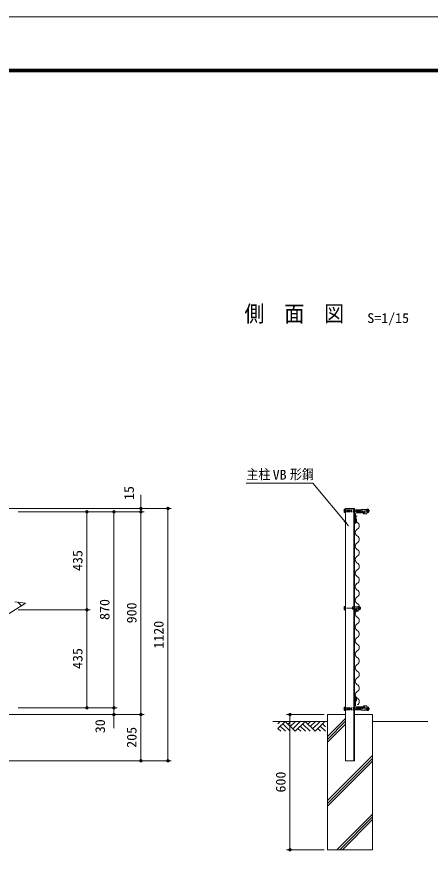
# Model space of a CAD drawing. Units: millimetres at full size. Extents: x -4455 to 4455, y -3150 to 3150.
# Drawn here: x -1090 to 747, y -559 to 3150 of the extents above; entities that cross this region are included whole.
import ezdxf
from ezdxf.enums import TextEntityAlignment as Align

# ---------------------------------------------------------------- set-up
doc = ezdxf.new("R2010")
doc.units = ezdxf.units.MM
doc.header["$LTSCALE"] = 20
for name, pattern in [('USER1', [2, 1.25, -0.25, 0.25, -0.25]), ('USER2', [4.7625, 3.175, -1.5875]), ('USER3', [0.375, 0.25, -0.125])]:
    doc.linetypes.add(name, pattern=pattern)
for name, color, linetype, lineweight in [('0-0_6文字', 3, 'Continuous', 18), ('0-1_4基礎', 4, 'Continuous', 18), ('0-2_5寸法', 1, 'Continuous', 18), ('0-3_SUNPOU', 1, 'Continuous', 18), ('0-4_1部材', 3, 'Continuous', 18), ('0-8_8部品', 3, 'Continuous', 18), ('0-A_2網', 4, 'Continuous', 18), ('0-C_GL', 7, 'Continuous', 18), ('0-D_0', 3, 'Continuous', 18), ('0-F_D-TTL', 7, 'Continuous', 18)]:
    doc.layers.add(name, color=color, linetype=linetype, lineweight=lineweight)
doc.styles.add('ＭＳ ゴシック', font='')
doc.styles.get('ＭＳ ゴシック').set_extended_font_data('MS Gothic')

# ---------------------------------------------------------------- blocks, each defined once
blk = doc.blocks.new('M1')
at = {"layer": '0-3_SUNPOU'}
blk.add_line((-5, 0), (-38.58, 0), dxfattribs=at)
for points in [[(0, 0), (-5, 0), (-4.96, 0.63)], [(0, 0), (-4.96, -0.63), (-5, 0)], [(0, 0), (-4.96, 0.63), (-4.84, 1.24)], [(0, 0), (-4.84, -1.24), (-4.96, -0.63)], [(0, 0), (-4.84, 1.24), (-4.65, 1.84)], [(0, 0), (-4.65, -1.84), (-4.84, -1.24)], [(0, 0), (-4.65, 1.84), (-4.38, 2.41)], [(0, 0), (-4.38, -2.41), (-4.65, -1.84)], [(0, 0), (-4.38, 2.41), (-4.05, 2.94)], [(0, 0), (-4.05, -2.94), (-4.38, -2.41)], [(0, 0), (-4.05, 2.94), (-3.64, 3.42)], [(0, 0), (-3.64, -3.42), (-4.05, -2.94)], [(0, 0), (-3.64, 3.42), (-3.19, 3.85)], [(0, 0), (-3.19, -3.85), (-3.64, -3.42)], [(0, 0), (-3.19, 3.85), (-2.68, 4.22)], [(0, 0), (-2.68, -4.22), (-3.19, -3.85)], [(0, 0), (-2.68, 4.22), (-2.13, 4.52)], [(0, 0), (-2.13, -4.52), (-2.68, -4.22)], [(0, 0), (-2.13, 4.52), (-1.55, 4.76)], [(0, 0), (-1.55, -4.76), (-2.13, -4.52)], [(0, 0), (-1.55, 4.76), (-0.94, 4.91)], [(0, 0), (-0.94, -4.91), (-1.55, -4.76)], [(0, 0), (-0.94, 4.91), (-0.31, 4.99)], [(0, 0), (-0.31, -4.99), (-0.94, -4.91)], [(0, 0), (-0.31, 4.99), (0.31, 4.99)], [(0, 0), (0.31, -4.99), (-0.31, -4.99)], [(0, 0), (0.31, 4.99), (0.94, 4.91)], [(0, 0), (0.94, 4.91), (1.55, 4.76)], [(0, 0), (1.55, 4.76), (2.13, 4.52)], [(0, 0), (2.13, 4.52), (2.68, 4.22)], [(0, 0), (2.68, 4.22), (3.19, 3.85)], [(0, 0), (3.19, 3.85), (3.64, 3.42)], [(0, 0), (3.64, 3.42), (4.05, 2.94)], [(0, 0), (4.05, 2.94), (4.38, 2.41)], [(0, 0), (4.38, 2.41), (4.65, 1.84)], [(0, 0), (4.65, 1.84), (4.84, 1.24)], [(0, 0), (4.84, 1.24), (4.96, 0.63)], [(0, 0), (4.96, 0.63), (5, 0)], [(0, 0), (0.94, -4.91), (0.31, -4.99)], [(0, 0), (1.55, -4.76), (0.94, -4.91)], [(0, 0), (2.13, -4.52), (1.55, -4.76)], [(0, 0), (2.68, -4.22), (2.13, -4.52)], [(0, 0), (3.19, -3.85), (2.68, -4.22)], [(0, 0), (3.64, -3.42), (3.19, -3.85)], [(0, 0), (4.05, -2.94), (3.64, -3.42)], [(0, 0), (4.38, -2.41), (4.05, -2.94)], [(0, 0), (4.65, -1.84), (4.38, -2.41)], [(0, 0), (4.84, -1.24), (4.65, -1.84)], [(0, 0), (4.96, -0.63), (4.84, -1.24)], [(0, 0), (5, 0), (4.96, -0.63)]]:
    blk.add_solid(points, dxfattribs=at)
blk = doc.blocks.new('GL-マーク')
at = {"layer": '0-D_0', "color": 1}
for p, q in [((-278.75, -14.14), (-264.61, 0)), ((-278.75, -42.43), (-236.32, 0)), ((-236.32, 0), (-177.24, -59.08)), ((-203.01, 0), (-219.67, -16.66)), ((-174.73, 0), (-205.53, -30.8)), ((-146.45, 0), (-191.38, -44.94)), ((-118.16, 0), (-177.24, -59.08)), ((-118.16, 0), (-59.08, -59.08)), ((-84.85, 0), (-101.51, -16.65)), ((-56.57, 0), (-87.36, -30.8)), ((-28.28, 0), (-73.22, -44.94)), ((0, 0), (-59.08, -59.08)), ((-278.75, -42.43), (-262.09, -59.08)), ((-264.61, -28.28), (-233.81, -59.08)), ((-250.46, -14.14), (-205.53, -59.08)), ((-160.59, -42.43), (-143.93, -59.08)), ((-146.44, -28.28), (-115.65, -59.08)), ((-132.3, -14.14), (-87.37, -59.08)), ((-25.77, -59.08), (-42.43, -42.43)), ((2.51, -59.08), (-28.28, -28.28)), ((3.33, -31.61), (-14.14, -14.14))]:
    blk.add_line(p, q, dxfattribs=at)

msp = doc.modelspace()

# ---------------------------------------------------------------- linework, layer by layer
at = {"layer": '0-0_6文字', "color": 7}
msp.add_lwpolyline([(-71.22, 1080.43), (225.35, 1080.43), (383.56, 890.4)], dxfattribs=at)
msp.add_solid([(384.83, 888.86), (361.64, 908.58), (369.64, 915.25)], dxfattribs=at)
at = {"layer": '0-1_4基礎', "color": 7}
for p, q in [((290.52, 52.68), (370.52, 52.68)), ((290.52, 52.68), (290.52, -547.32)), ((410.52, 52.68), (490.52, 52.68)), ((490.52, 52.68), (490.52, -547.32)), ((290.52, -547.32), (490.52, -547.32))]:
    msp.add_line(p, q, dxfattribs=at)
at = {"layer": '0-1_4基礎'}
for p, q in [((290.52, -44.81), (370.52, 35.19)), ((290.52, -57.31), (370.52, 22.69)), ((290.52, -69.81), (370.52, 10.19)), ((290.52, -329.4), (490.52, -129.4)), ((290.52, -341.9), (490.52, -141.9)), ((290.52, -354.4), (490.52, -154.4)), ((331.92, -547.32), (490.52, -388.71)), ((344.42, -547.32), (490.52, -401.21)), ((356.92, -547.32), (490.52, -413.71))]:
    msp.add_line(p, q, dxfattribs=at)
at = {"layer": '0-2_5寸法'}
for p, q in [((-538.68, 997.68), (-538.68, 1027.68)), ((-1461.62, 967.68), (-523.68, 967.68)), ((-1083.31, 967.68), (-403.68, 967.68)), ((-538.68, 952.68), (-538.68, 967.68)), ((-418.68, -152.32), (-418.68, 967.68)), ((-1083.31, 952.68), (-763.68, 952.68)), ((-1083.31, 952.68), (-523.68, 952.68)), ((-1083.31, 952.68), (-643.68, 952.68)), ((-1083.31, 952.68), (-523.68, 952.68)), ((-778.68, 517.68), (-778.68, 952.68)), ((-658.68, 952.68), (-658.68, 82.68)), ((-538.68, 952.68), (-538.68, 52.68)), ((-538.68, 922.68), (-538.68, 892.68)), ((-1083.31, 517.68), (-763.68, 517.68)), ((-1083.31, 517.68), (-763.68, 517.68)), ((-778.68, 517.68), (-778.68, 82.68)), ((-658.68, 112.68), (-658.68, 142.68)), ((-1083.31, 82.68), (-643.68, 82.68)), ((-1083.31, 82.68), (-763.68, 82.68)), ((-1083.31, 82.68), (-643.68, 82.68)), ((-658.68, 52.68), (-658.68, 82.68)), ((-1410.35, 52.68), (-523.68, 52.68)), ((-1083.31, 52.68), (-643.68, 52.68)), ((-1083.31, 52.68), (-523.68, 52.68)), ((-538.68, 52.68), (-538.68, -152.32)), ((275.52, 52.68), (108.36, 52.68)), ((123.36, 52.68), (123.36, -547.32)), ((-658.68, 22.68), (-658.68, -7.32)), ((-1461.62, -152.32), (-523.68, -152.32)), ((-1461.62, -152.32), (-403.68, -152.32)), ((275.52, -547.32), (108.36, -547.32))]:
    msp.add_line(p, q, dxfattribs=at)
at = {"layer": '0-4_1部材', "color": 7}
for p, q in [((370.52, 967.68), (370.52, -152.32)), ((407.02, 967.68), (407.02, -152.32)), ((410.52, 967.68), (410.52, -152.32)), ((410.52, 907.68), (410.52, 947.68)), ((414.52, 910.68), (414.52, 944.18)), ((419.02, 948.68), (452.52, 948.68)), ((410.52, 904.09), (415.41, 907.86)), ((410.52, 907.68), (411.52, 907.68)), ((410.52, 899.66), (418.91, 906.14)), ((415.41, 921.53), (415.41, 907.86)), ((418.91, 921.53), (415.41, 921.53)), ((418.91, 921.53), (418.91, 906.14)), ((410.52, 135.7), (418.91, 129.22)), ((410.52, 131.28), (415.41, 127.51)), ((410.52, 127.68), (410.52, 87.68)), ((410.52, 127.68), (411.52, 127.68)), ((414.52, 124.68), (414.52, 91.18)), ((415.41, 113.84), (415.41, 127.51)), ((418.91, 113.84), (415.41, 113.84)), ((418.91, 113.84), (418.91, 129.22)), ((419.02, 86.68), (452.52, 86.68))]:
    msp.add_line(p, q, dxfattribs=at)
at = {"layer": '0-4_1部材', "color": 4}
for p in [(-1140.4, 490.95), (-1098.31, 553.3)]:
    msp.add_line(p, (-1050.62, 546.67), dxfattribs=at)
at = {"layer": '0-4_1部材', "color": 7}
for points in [[(415.52, 952.68), (455.52, 952.68), (455.52, 951.68)], [(415.52, 82.68), (455.52, 82.68), (455.52, 83.68)]]:
    msp.add_lwpolyline(points, dxfattribs=at)
for centre, radius, start, end in [((415.52, 947.68), 5, 90, 180), ((419.02, 944.18), 4.5, 90, 180), ((452.52, 951.68), 3, 270, 0), ((411.52, 910.68), 3, 270, 0), ((411.52, 124.68), 3, 0, 90), ((415.52, 87.68), 5, 180, 270), ((419.02, 91.18), 4.5, 180, 270), ((452.52, 83.68), 3, 0, 90)]:
    msp.add_arc(centre, radius, start, end, dxfattribs=at)
at = {"layer": '0-8_8部品'}
for p, q in [((365.23, 964.97), (370.52, 964.97)), ((465.33, 949.29), (465.33, 964.97)), ((364.12, 951.21), (365.23, 949.29)), ((364.81, 961.13), (370.52, 961.13)), ((364.81, 953.13), (370.52, 953.13)), ((410.52, 961.13), (440.33, 961.13)), ((410.52, 953.13), (440.33, 953.13)), ((440.33, 963.45), (465.33, 963.45)), ((440.33, 963.45), (440.33, 952.95)), ((440.33, 952.95), (455.08, 952.95)), ((450.33, 948.45), (455.08, 948.45)), ((450.33, 948.45), (450.33, 943.45)), ((450.33, 943.45), (465.33, 943.45)), ((465.33, 963.45), (465.33, 943.45)), ((471.05, 961.13), (465.33, 961.13)), ((471.05, 953.13), (465.33, 953.13)), ((470.63, 949.29), (465.33, 949.29)), ((471.73, 951.21), (470.63, 949.29)), ((471.73, 951.21), (471.73, 963.05)), ((364.12, 518.9), (364.12, 530.74)), ((364.81, 528.82), (370.52, 528.82)), ((364.81, 520.82), (370.52, 520.82)), ((370.52, 516.98), (370.52, 532.66)), ((410.52, 531.14), (426.27, 531.14)), ((410.52, 520.64), (416.02, 520.64)), ((426.27, 516.98), (426.27, 532.66)), ((431.57, 532.66), (426.27, 532.66)), ((426.27, 531.14), (426.27, 511.14)), ((431.99, 528.82), (426.27, 528.82)), ((431.99, 520.82), (426.27, 520.82)), ((432.67, 530.74), (431.57, 532.66)), ((432.67, 518.9), (432.67, 530.74)), ((432.67, 528.82), (436.23, 528.82)), ((432.67, 520.82), (436.23, 520.82)), ((436.23, 520.82), (436.23, 528.82)), ((364.12, 518.9), (365.23, 516.98)), ((365.23, 516.98), (370.52, 516.98)), ((411.27, 516.14), (416.02, 516.14)), ((364.12, 84.15), (365.23, 86.07)), ((364.81, 82.23), (370.52, 82.23)), ((364.81, 74.23), (370.52, 74.23)), ((410.52, 82.23), (440.33, 82.23)), ((410.52, 74.23), (440.33, 74.23)), ((440.33, 82.41), (455.08, 82.41)), ((440.33, 71.91), (440.33, 82.41)), ((450.33, 91.91), (465.33, 91.91)), ((450.33, 86.91), (450.33, 91.91)), ((450.33, 86.91), (455.08, 86.91)), ((465.33, 71.91), (465.33, 91.91)), ((465.33, 86.07), (465.33, 70.39)), ((470.63, 86.07), (465.33, 86.07)), ((471.05, 82.23), (465.33, 82.23)), ((471.05, 74.23), (465.33, 74.23)), ((471.73, 84.15), (470.63, 86.07)), ((471.73, 84.15), (471.73, 72.31)), ((365.23, 70.39), (370.52, 70.39)), ((440.33, 71.91), (465.33, 71.91))]:
    msp.add_line(p, q, dxfattribs=at)
at = {"layer": '0-8_8部品', "color": 7}
msp.add_line((410.52, 967.68), (370.52, 967.68), dxfattribs=at)
at = {"layer": '0-8_8部品', "color": 1, "linetype": 'USER1'}
for p, q in [((478.75, 957.13), (358.15, 957.13)), ((438.85, 524.82), (359.82, 524.82)), ((478.75, 78.23), (358.15, 78.23))]:
    msp.add_line(p, q, dxfattribs=at)
at = {"layer": '0-8_8部品', "linetype": 'USER3'}
for p, q in [((370.52, 961.13), (410.52, 961.13)), ((370.52, 953.13), (410.52, 953.13)), ((370.52, 82.23), (410.52, 82.23)), ((370.52, 74.23), (410.52, 74.23))]:
    msp.add_line(p, q, dxfattribs=at)
at = {"layer": '0-8_8部品', "color": 1, "linetype": 'USER2'}
for p, q in [((401.27, 531.14), (401.27, 520.64)), ((401.27, 531.14), (410.52, 531.14)), ((401.27, 520.64), (410.52, 520.64))]:
    msp.add_line(p, q, dxfattribs=at)
at = {"layer": '0-8_8部品', "color": 1}
for p, q in [((432.67, 528.02), (436.63, 528.02)), ((432.67, 521.62), (436.63, 521.62))]:
    msp.add_line(p, q, dxfattribs=at)
at = {"layer": '0-8_8部品'}
for points in [[(364.12, 951.21), (364.12, 963.05), (365.23, 964.97)], [(365.23, 949.29), (370.52, 949.29), (370.52, 964.97)], [(471.73, 963.05), (470.63, 964.97), (465.33, 964.97)], [(364.12, 530.74), (365.23, 532.66), (370.52, 532.66)], [(411.27, 516.14), (411.27, 511.14), (426.27, 511.14)], [(432.67, 518.9), (431.57, 516.98), (426.27, 516.98)], [(364.12, 84.15), (364.12, 72.31), (365.23, 70.39)], [(365.23, 86.07), (370.52, 86.07), (370.52, 70.39)], [(471.73, 72.31), (470.63, 70.39), (465.33, 70.39)]]:
    msp.add_lwpolyline(points, dxfattribs=at)
for centre, radius, start, end in [((367.15, 963.05), 3.03, 180, 219.3382), ((376.12, 957.13), 12, 160.52878, 199.47122), ((367.15, 951.21), 3.03, 140.6618, 180), ((455.08, 950.7), 2.25, 270, 90), ((459.73, 957.13), 12, 340.52878, 19.47122), ((468.71, 963.05), 3.03, 320.6618, 0), ((468.71, 951.21), 3.03, 0, 39.3382), ((468.58, 957.13), 6.71, 298.05542, 61.94458), ((367.15, 530.74), 3.03, 180, 219.3382), ((376.12, 524.82), 12, 160.52878, 199.47122), ((367.15, 518.9), 3.03, 140.6618, 180), ((416.02, 518.39), 2.25, 270, 90), ((420.67, 524.82), 12, 340.52878, 19.47122), ((429.65, 530.74), 3.03, 320.6618, 0), ((429.65, 518.9), 3.03, 0, 39.3382), ((429.3, 524.82), 8, 330, 30), ((367.15, 84.15), 3.03, 180, 219.3382), ((376.12, 78.23), 12, 160.52878, 199.47122), ((367.15, 72.31), 3.03, 140.6618, 180), ((455.08, 84.66), 2.25, 270, 90), ((459.73, 78.23), 12, 340.52878, 19.47122), ((468.71, 84.15), 3.03, 320.6618, 0), ((468.71, 72.31), 3.03, 0, 39.3382), ((468.58, 78.23), 6.71, 298.05542, 61.94458)]:
    msp.add_arc(centre, radius, start, end, dxfattribs=at)
at = {"layer": '0-A_2網'}
msp.add_line((-1069.46, 534.97), (-1086.09, 551.6), dxfattribs=at)
at = {"layer": '0-A_2網', "color": 2}
for centre, start, end in [((430.09, 920.39), 118.07249, 241.92751), ((414.09, 890.39), 298.07249, 61.92751), ((430.09, 860.39), 118.07249, 241.92751), ((414.09, 830.39), 298.07249, 61.92751), ((430.09, 800.39), 118.07249, 241.92751), ((414.09, 770.39), 298.07249, 61.92751), ((430.09, 740.39), 118.07249, 241.92751), ((414.09, 710.39), 298.07249, 61.92751), ((430.09, 680.39), 118.07249, 241.92751), ((430.09, 620.39), 118.07249, 241.92751), ((414.09, 650.39), 298.07249, 61.92751), ((414.09, 590.39), 298.07249, 61.92751), ((430.09, 560.39), 118.07249, 241.92751), ((414.09, 530.39), 298.07249, 61.92751), ((430.09, 500.39), 118.07249, 241.92751), ((414.09, 470.39), 298.07249, 61.92751), ((430.09, 440.39), 118.07249, 241.92751), ((414.09, 410.39), 298.07249, 61.92751), ((430.09, 380.39), 118.07249, 241.92751), ((430.09, 320.39), 118.07249, 241.92751), ((414.09, 350.39), 298.07249, 61.92751), ((414.09, 290.39), 298.07249, 61.92751), ((430.09, 260.39), 118.07249, 241.92751), ((414.09, 230.39), 298.07249, 61.92751), ((430.09, 200.39), 118.07249, 241.92751), ((430.09, 140.39), 118.07249, 241.92751), ((414.09, 170.39), 298.07249, 61.92751), ((414.09, 110.39), 298.07249, 61.92751)]:
    msp.add_arc(centre, 17, start, end, dxfattribs=at)
at = {"layer": '0-C_GL'}
for p, q in [((290.52, 22.68), (47.79, 22.68)), ((735.81, 22.68), (490.52, 22.68)), ((370.52, -152.32), (410.52, -152.32))]:
    msp.add_line(p, q, dxfattribs=at)
at = {"layer": '0-F_D-TTL', "color": 2}
msp.add_lwpolyline([(-4455.04, 3150.21), (4454.66, 3150.21), (4454.66, -3150.21), (-4455.04, -3150.21)], close=True, dxfattribs=at)
at = {"layer": '0-F_D-TTL'}
for points in [[(-4168.65, 2916.87), (4168.28, 2916.87), (4168.28, -2916.87), (-4168.65, -2916.87)], [(-4166, 2914.21), (4165.63, 2914.21), (4165.63, -2914.21), (-4166, -2914.21)], [(-4163.35, 2911.56), (4162.97, 2911.56), (4162.97, -2911.56), (-4163.35, -2911.56)], [(-4160.7, 2908.91), (4160.32, 2908.91), (4160.32, -2908.91), (-4160.7, -2908.91)], [(-4158.05, 2906.26), (4157.67, 2906.26), (4157.67, -2906.26), (-4158.05, -2906.26)]]:
    msp.add_lwpolyline(points, close=True, dxfattribs=at)

# ---------------------------------------------------------------- block references
at = {"layer": '0-2_5寸法', "xscale": 1.5, "yscale": 1.5}
for p, rotation in [((-538.68, 967.68), 270), ((-418.68, 967.68), 90), ((-778.68, 952.68), 90), ((-658.68, 952.68), 90), ((-538.68, 952.68), 90), ((-538.68, 952.68), 90), ((-778.68, 517.68), 270), ((-778.68, 517.68), 90), ((-778.68, 82.68), 270), ((-658.68, 82.68), 270), ((-658.68, 82.68), 270), ((-538.68, 52.68), 270), ((-658.68, 52.68), 90), ((-538.68, 52.68), 90), ((123.36, 52.68), 90), ((-538.68, -152.32), 270), ((-418.68, -152.32), 270), ((123.36, -547.32), 270)]:
    msp.add_blockref('M1', p, dxfattribs=dict(at, rotation=rotation))
at = {"layer": '0-C_GL', "xscale": 0.75, "yscale": 0.75}
msp.add_blockref('GL-マーク', (278.93, 22.68), dxfattribs=at)

# ---------------------------------------------------------------- texts
at = {"layer": '0-0_6文字', "color": 7, "style": 'ＭＳ ゴシック', "width": 0.9}
msp.add_text('側\u3000面\u3000図', height=72.14, dxfattribs=at).set_placement((-78.82, 1774.47), align=Align.BOTTOM_LEFT)
at = {"layer": '0-0_6文字', "style": 'ＭＳ ゴシック'}
for s, width, p in [('S=1/15', 1.05, (466.77, 1777.92)), ('主柱', 0.9, (-69.75, 1084.37)), ('VB', 1.05, (46.65, 1082.56)), ('形鋼', 0.9, (123.33, 1084.8))]:
    msp.add_text(s, height=43.26, dxfattribs=dict(at, width=width)).set_placement(p, align=Align.BOTTOM_LEFT)
at = {"layer": '0-2_5寸法', "color": 3, "style": 'ＭＳ ゴシック', "width": 1.05}
for s, p in [('15', (-556.98, 1005.22)), ('435', (-785.35, 690.18)), ('870', (-665.35, 472.68)), ('900', (-545.35, 457.68)), ('1120', (-425.35, 345.43)), ('435', (-785.35, 255.18)), ('30', (-685.28, -29.98)), ('205', (-545.35, -94.82)), ('600', (116.69, -293.07))]:
    msp.add_text(s, height=43.26, rotation=90, dxfattribs=at).set_placement(p, align=Align.BOTTOM_LEFT)

doc.saveas('drawing.dxf')
